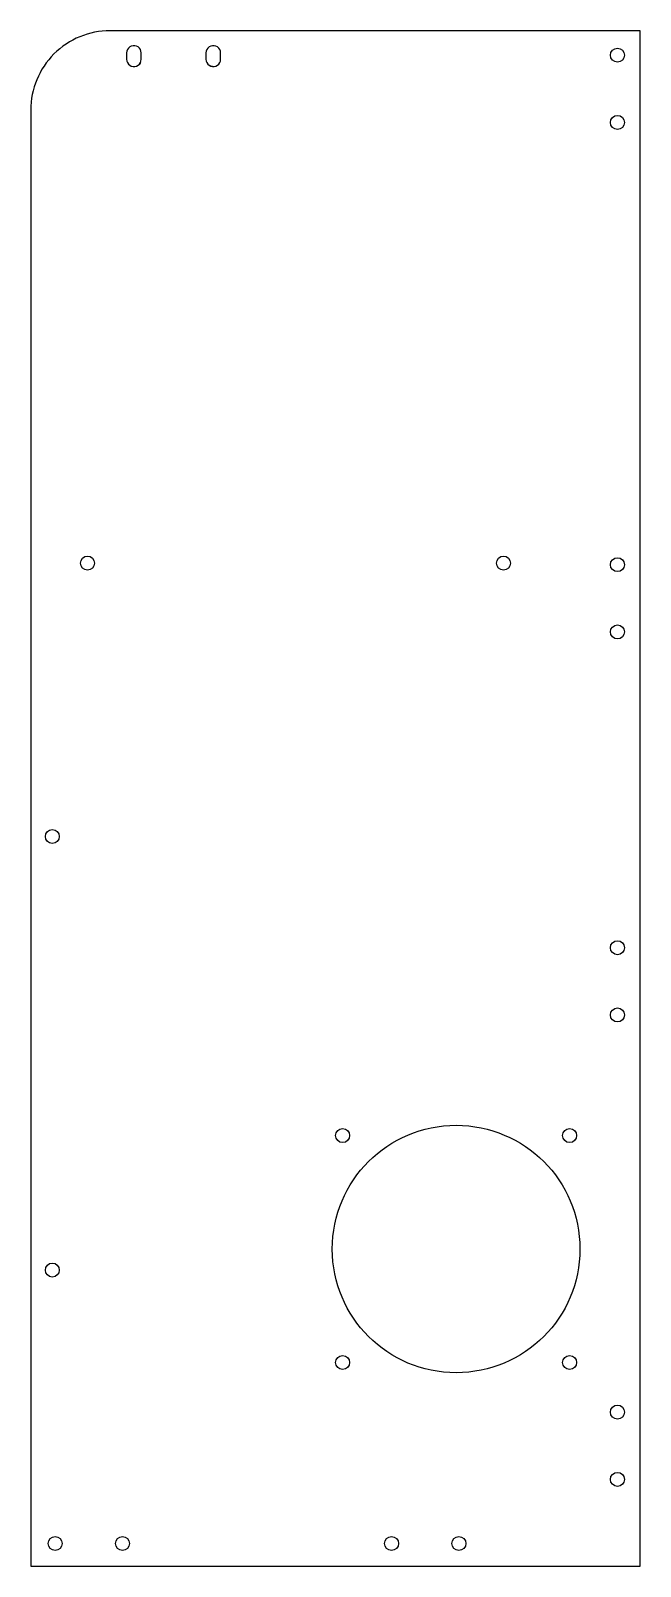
# Model space of a CAD drawing. Header units: millimetres. Extents: x 0 to 192, y 0 to 484.
import ezdxf

# ---------------------------------------------------------------- set-up
doc = ezdxf.new("R2010")
doc.units = ezdxf.units.MM
doc.layers.get('0').update_dxf_attribs({"linetype": 'CONTINUOUS'})

msp = doc.modelspace()

# ---------------------------------------------------------------- linework, layer by layer
for p, q in [((32.22, 479.28), (31.68, 479.15)), ((32.78, 479.28), (32.22, 479.28)), ((33.32, 479.15), (32.78, 479.28)), ((57.22, 479.28), (56.68, 479.15)), ((57.78, 479.28), (57.22, 479.28)), ((58.32, 479.15), (57.78, 479.28)), ((30.27, 477.55), (30.2, 477)), ((30.2, 477), (30.2, 475)), ((30.2, 475), (30.27, 474.45)), ((30.46, 478.07), (30.27, 477.55)), ((30.27, 474.45), (30.46, 473.93)), ((30.78, 478.53), (30.46, 478.07)), ((31.19, 478.89), (30.78, 478.53)), ((31.68, 479.15), (31.19, 478.89)), ((33.81, 478.89), (33.32, 479.15)), ((34.22, 478.53), (33.81, 478.89)), ((34.54, 478.07), (34.22, 478.53)), ((34.73, 477.55), (34.54, 478.07)), ((34.54, 473.93), (34.73, 474.45)), ((34.8, 477), (34.73, 477.55)), ((34.73, 474.45), (34.8, 475)), ((34.8, 475), (34.8, 477)), ((55.27, 477.55), (55.2, 477)), ((55.2, 477), (55.2, 475)), ((55.2, 475), (55.27, 474.45)), ((55.46, 478.07), (55.27, 477.55)), ((55.27, 474.45), (55.46, 473.93)), ((55.78, 478.53), (55.46, 478.07)), ((56.19, 478.89), (55.78, 478.53)), ((56.68, 479.15), (56.19, 478.89)), ((59.22, 478.53), (58.81, 478.89)), ((59.54, 478.07), (59.22, 478.53)), ((59.73, 477.55), (59.54, 478.07)), ((59.54, 473.93), (59.73, 474.45)), ((59.8, 477), (59.73, 477.55)), ((59.73, 474.45), (59.8, 475)), ((59.8, 475), (59.8, 477)), ((30.46, 473.93), (30.78, 473.48)), ((30.78, 473.48), (31.19, 473.11)), ((31.19, 473.11), (31.68, 472.85)), ((31.68, 472.85), (32.22, 472.72)), ((32.22, 472.72), (32.78, 472.72)), ((32.78, 472.72), (33.32, 472.85)), ((33.32, 472.85), (33.81, 473.11)), ((33.81, 473.11), (34.22, 473.48)), ((34.54, 473.93), (34.22, 473.48)), ((34.22, 473.48), (34.54, 473.93)), ((55.46, 473.93), (55.78, 473.48)), ((55.78, 473.48), (56.19, 473.11)), ((56.19, 473.11), (56.68, 472.85)), ((57.22, 472.72), (56.68, 472.85)), ((56.68, 472.85), (57.22, 472.72)), ((56.68, 472.85), (57.22, 472.72)), ((57.22, 472.72), (57.78, 472.72)), ((57.78, 472.72), (58.32, 472.85)), ((58.32, 472.85), (58.81, 473.11)), ((58.81, 473.11), (59.22, 473.48)), ((59.22, 473.48), (59.54, 473.93))]:
    msp.add_line(p, q)
msp.add_lwpolyline([(0, 0), (192, 0), (192, 484), (25, 484, 0.414214), (0, 459)], format="xyb", close=True)
for points in [[(31.19, 478.89), (30.78, 478.53), (30.46, 478.07), (30.27, 477.55), (30.2, 477), (30.2, 475), (30.27, 474.45), (30.46, 473.93), (30.78, 473.48), (31.19, 473.11), (31.68, 472.85), (32.22, 472.72), (32.78, 472.72), (33.32, 472.85), (33.81, 473.11), (34.22, 473.48), (34.54, 473.93), (34.73, 474.45), (34.8, 475), (34.8, 477), (34.73, 477.55), (34.54, 478.07), (34.22, 478.53), (33.81, 478.89), (33.32, 479.15), (32.78, 479.28), (32.22, 479.28), (31.68, 479.15)], [(59.8, 475), (59.8, 477), (59.73, 477.55), (59.54, 478.07), (59.22, 478.53), (58.81, 478.89), (58.32, 479.15), (57.78, 479.28), (57.22, 479.28), (56.68, 479.15), (56.19, 478.89), (55.78, 478.53), (55.46, 478.07), (55.27, 477.55), (55.2, 477), (55.2, 475), (55.27, 474.45), (55.46, 473.93), (55.78, 473.48), (56.19, 473.11), (56.68, 472.85), (57.22, 472.72), (57.78, 472.72), (58.32, 472.85), (58.81, 473.11), (59.22, 473.48), (59.54, 473.93), (59.73, 474.45)]]:
    msp.add_lwpolyline(points, close=True)
for centre, radius in [((184.8, 476.3), 2.2), ((184.8, 455.1), 2.2), ((17.9, 316.2), 2.2), ((148.9, 316.2), 2.2), ((184.8, 315.7), 2.2), ((184.8, 294.5), 2.2), ((6.8, 230.03), 2.2), ((184.8, 194.97), 2.2), ((184.8, 173.77), 2.2), ((134, 100), 39), ((98.25, 135.75), 2.2), ((169.75, 135.75), 2.2), ((6.8, 93.37), 2.2), ((98.25, 64.25), 2.2), ((169.75, 64.25), 2.2), ((184.8, 48.6), 2.2), ((184.8, 27.4), 2.2), ((7.7, 7.2), 2.2), ((28.9, 7.2), 2.2), ((113.67, 7.2), 2.2), ((134.87, 7.2), 2.2)]:
    msp.add_circle(centre, radius)

doc.saveas('drawing.dxf')
